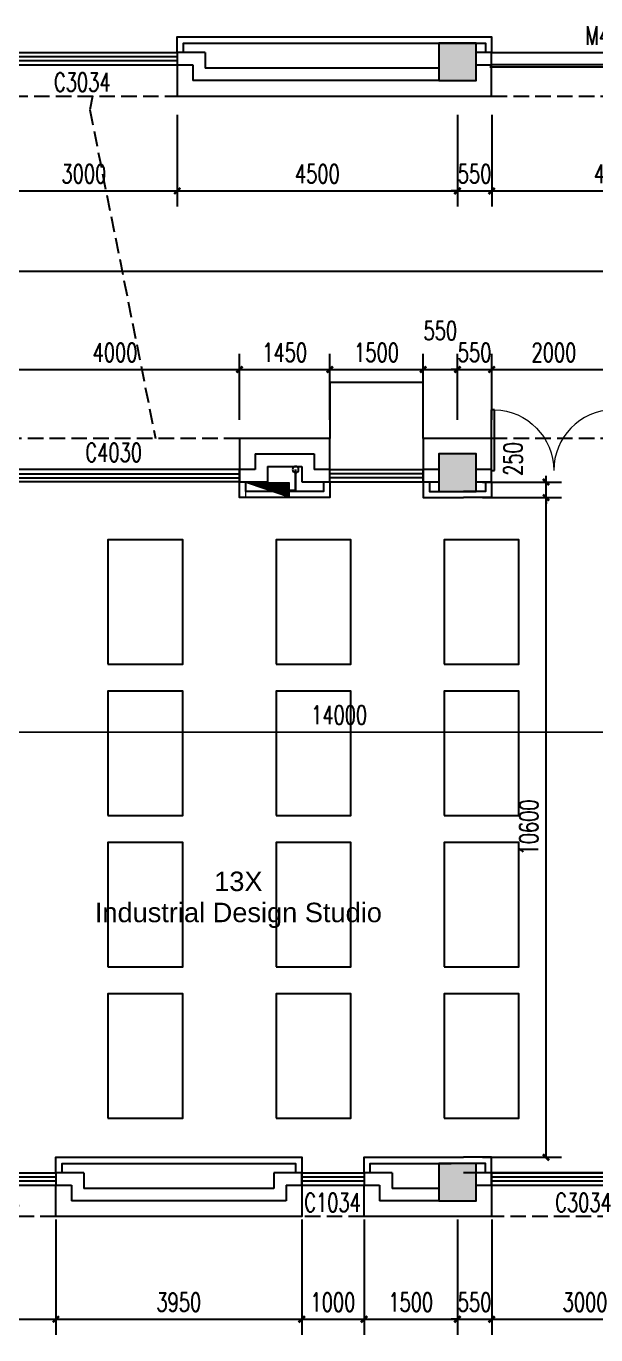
# Model space of a CAD drawing. Header units: inches. Extents: x -97096 to 280004, y -37912 to 97116.
# Drawn here: x 240494 to 249644, y -25445 to -4419 of the extents above; entities that cross this region are included whole.
import ezdxf
from ezdxf.enums import TextEntityAlignment as Align

# ---------------------------------------------------------------- set-up
doc = ezdxf.new("R2010")
doc.units = ezdxf.units.IN
doc.header["$LTSCALE"] = 1000
doc.header["$MEASUREMENT"] = 0
doc.linetypes.add('DASH', pattern=[0.35, 0.25, -0.1])
for name, color, linetype in [('A-DETL-NOTE', 1, 'Continuous'), ('an-furniture', 253, 'Continuous'), ('COLUMN', 2, 'Continuous'), ('DIM_SYMB', 3, 'Continuous'), ('PUB_DIM', 3, 'Continuous'), ('PUB_HATCH', 253, 'Continuous'), ('S-XP', 1, 'Continuous'), ('S-XP-LG', 32, 'Continuous'), ('SEE', 5, 'Continuous'), ('STAIR', 3, 'Continuous'), ('SURFACE', 6, 'Continuous'), ('SURFACE-INT', 62, 'Continuous'), ('WALL', 2, 'Continuous'), ('WINDOW', 4, 'Continuous'), ('WINDOW_TEXT', 7, 'Continuous')]:
    doc.layers.add(name, color=color, linetype=linetype)
doc.layers.add('S-XIAO', color=30, linetype='Continuous', lineweight=5)
doc.styles.add('510p-01$0$Arial_2', font='arial.ttf', dxfattribs={"height": 6.392964})
doc.styles.add('_TCH_DIM_T3', font='SIMPLEX', dxfattribs={"width": 0.705882, "bigfont": 'GBCBIG'})
doc.styles.add('_TCH_WINDOW', font='SIMPLEX', dxfattribs={"bigfont": 'GBCBIG'})
doc.dimstyles.new('_TCH_ARCH&&100', dxfattribs={"dimtxt": 297.5, "dimasz": 100, "dimexe": 250, "dimexo": 300, "dimgap": 126.25, "dimtad": 1, "dimdec": 0, "dimzin": 0, "dimdsep": 46, "dimtxsty": '_TCH_DIM_T3', "dimblk": 'ARCHTICK', "dimcen": 0.09, "dimclrt": 7, "dimazin": 2, "dimtfac": 1, "dimtdec": 0, "dimtix": 1, "dimtmove": 2, "dimatfit": 3, "dimfxl": 1, "dimtolj": 1, "dimtzin": 0, "dimarcsym": 0})

# ---------------------------------------------------------------- blocks, each defined once
blk = doc.blocks.new('xiao1')
at = {"layer": 'S-XIAO', "linetype": 'Continuous'}
h = blk.add_hatch(dxfattribs=at)
h.set_pattern_fill('ANSI31', color=256, scale=10, angle=50.7991, style=0)
h.set_pattern_definition([(303.65423114, (388979.3095, -60193.9407), (1.0404963449, 0.692724589), [])])
h.paths.add_polyline_path([(-347652, 932668), (-346952, 932668), (-346952, 932908)])
blk.add_lwpolyline([(-347652, 932668), (-346952, 932668), (-346952, 932908), (-347652, 932908)], close=True, dxfattribs=at)
at = {"layer": 'S-XP'}
for p, q in [((-346952, 932788), (-346852, 932788)), ((-346852, 932788), (-346852, 932458))]:
    blk.add_line(p, q, dxfattribs=at)
at = {"layer": 'S-XP', "linetype": 'Continuous', "ltscale": 2}
blk.add_line((-346852, 932458), (-346852, 932788), dxfattribs=at)
at = {"layer": 'S-XP-LG'}
blk.add_circle((-346852, 932458), 50, dxfattribs=at)
blk = doc.blocks.new('_ArchTick')
at = {"color": 0, "linetype": 'ByBlock', "const_width": 0.4}
blk.add_lwpolyline([(-0.5, -0.5), (0.5, 0.5)], dxfattribs=at)
blk = doc.blocks.new('*D727')
at = {"layer": 'Defpoints', "color": 0, "transparency": 16777216}
for p in [(249971, -9936), (247971, -11043), (249971, -11043)]:
    blk.add_point(p, dxfattribs=at)
at = {"layer": 'PUB_DIM', "color": 0, "lineweight": -2, "transparency": 16777216}
for p, q in [((247971, -10743), (247971, -9686)), ((249971, -10743), (249971, -9686)), ((247971, -9936), (249971, -9936))]:
    blk.add_line(p, q, dxfattribs=at)
at = {"layer": 'PUB_DIM', "color": 0, "lineweight": -2, "transparency": 16777216, "xscale": 100, "yscale": 100, "zscale": 100, "rotation": 180}
blk.add_blockref('_ArchTick', (247971, -9936), dxfattribs=at)
at = {"layer": 'PUB_DIM', "color": 0, "lineweight": -2, "transparency": 16777216, "xscale": 100, "yscale": 100, "zscale": 100}
blk.add_blockref('_ArchTick', (249971, -9936), dxfattribs=at)
at = {"layer": 'PUB_DIM', "color": 7, "transparency": 16777216, "insert": (248971, -9661), "char_height": 297.5, "attachment_point": 5, "style": '_TCH_DIM_T3'}
blk.add_mtext('\\A1;2000', dxfattribs=at)
blk = doc.blocks.new('*D728')
at = {"layer": 'Defpoints', "color": 0, "transparency": 16777216}
for p in [(247971, -9936), (247421, -11043), (247971, -11043)]:
    blk.add_point(p, dxfattribs=at)
at = {"layer": 'PUB_DIM', "color": 0, "lineweight": -2, "transparency": 16777216}
for p, q in [((247421, -10743), (247421, -9686)), ((247971, -10743), (247971, -9686)), ((247421, -9936), (247321, -9936)), ((247421, -9936), (247971, -9936)), ((247971, -9936), (248071, -9936))]:
    blk.add_line(p, q, dxfattribs=at)
at = {"layer": 'PUB_DIM', "color": 0, "lineweight": -2, "transparency": 16777216, "xscale": 100, "yscale": 100, "zscale": 100}
blk.add_blockref('_ArchTick', (247421, -9936), dxfattribs=at)
at = {"layer": 'PUB_DIM', "color": 0, "lineweight": -2, "transparency": 16777216, "xscale": 100, "yscale": 100, "zscale": 100, "rotation": 180}
blk.add_blockref('_ArchTick', (247971, -9936), dxfattribs=at)
at = {"layer": 'PUB_DIM', "color": 7, "transparency": 16777216, "insert": (247696, -9661), "char_height": 297.5, "attachment_point": 5, "style": '_TCH_DIM_T3'}
blk.add_mtext('\\A1;550', dxfattribs=at)
blk = doc.blocks.new('*D729')
at = {"layer": 'Defpoints', "color": 0, "transparency": 16777216}
for p in [(247421, -9936), (246871, -11043), (247421, -11043)]:
    blk.add_point(p, dxfattribs=at)
at = {"layer": 'PUB_DIM', "color": 0, "lineweight": -2, "transparency": 16777216}
for p, q in [((246871, -10743), (246871, -9686)), ((247421, -10743), (247421, -9686)), ((246871, -9936), (247421, -9936))]:
    blk.add_line(p, q, dxfattribs=at)
at = {"layer": 'PUB_DIM', "color": 0, "lineweight": -2, "transparency": 16777216, "xscale": 100, "yscale": 100, "zscale": 100, "rotation": 180}
blk.add_blockref('_ArchTick', (246871, -9936), dxfattribs=at)
at = {"layer": 'PUB_DIM', "color": 0, "lineweight": -2, "transparency": 16777216, "xscale": 100, "yscale": 100, "zscale": 100}
blk.add_blockref('_ArchTick', (247421, -9936), dxfattribs=at)
at = {"layer": 'PUB_DIM', "color": 7, "transparency": 16777216, "insert": (247146, -9311), "char_height": 297.5, "attachment_point": 5, "style": '_TCH_DIM_T3'}
blk.add_mtext('\\A1;550', dxfattribs=at)
blk = doc.blocks.new('*D730')
at = {"layer": 'Defpoints', "color": 0, "transparency": 16777216}
for p in [(246871, -9936), (245371, -11043), (246871, -11043)]:
    blk.add_point(p, dxfattribs=at)
at = {"layer": 'PUB_DIM', "color": 0, "lineweight": -2, "transparency": 16777216}
for p, q in [((245371, -10743), (245371, -9686)), ((246871, -10743), (246871, -9686)), ((245371, -9936), (246871, -9936))]:
    blk.add_line(p, q, dxfattribs=at)
at = {"layer": 'PUB_DIM', "color": 0, "lineweight": -2, "transparency": 16777216, "xscale": 100, "yscale": 100, "zscale": 100, "rotation": 180}
blk.add_blockref('_ArchTick', (245371, -9936), dxfattribs=at)
at = {"layer": 'PUB_DIM', "color": 0, "lineweight": -2, "transparency": 16777216, "xscale": 100, "yscale": 100, "zscale": 100}
blk.add_blockref('_ArchTick', (246871, -9936), dxfattribs=at)
at = {"layer": 'PUB_DIM', "color": 7, "transparency": 16777216, "insert": (246121, -9661), "char_height": 297.5, "attachment_point": 5, "style": '_TCH_DIM_T3'}
blk.add_mtext('\\A1;1500', dxfattribs=at)
blk = doc.blocks.new('*D731')
at = {"layer": 'Defpoints', "color": 0, "transparency": 16777216}
for p in [(245371, -9936), (243921, -11043), (245371, -11043)]:
    blk.add_point(p, dxfattribs=at)
at = {"layer": 'PUB_DIM', "color": 0, "lineweight": -2, "transparency": 16777216}
for p, q in [((243921, -10743), (243921, -9686)), ((245371, -10743), (245371, -9686)), ((243921, -9936), (245371, -9936))]:
    blk.add_line(p, q, dxfattribs=at)
at = {"layer": 'PUB_DIM', "color": 0, "lineweight": -2, "transparency": 16777216, "xscale": 100, "yscale": 100, "zscale": 100, "rotation": 180}
blk.add_blockref('_ArchTick', (243921, -9936), dxfattribs=at)
at = {"layer": 'PUB_DIM', "color": 0, "lineweight": -2, "transparency": 16777216, "xscale": 100, "yscale": 100, "zscale": 100}
blk.add_blockref('_ArchTick', (245371, -9936), dxfattribs=at)
at = {"layer": 'PUB_DIM', "color": 7, "transparency": 16777216, "insert": (244646, -9661), "char_height": 297.5, "attachment_point": 5, "style": '_TCH_DIM_T3'}
blk.add_mtext('\\A1;1450', dxfattribs=at)
blk = doc.blocks.new('*D732')
at = {"layer": 'Defpoints', "color": 0, "transparency": 16777216}
for p in [(243921, -9936), (239921, -11043), (243921, -11043)]:
    blk.add_point(p, dxfattribs=at)
at = {"layer": 'PUB_DIM', "color": 0, "lineweight": -2, "transparency": 16777216}
for p, q in [((239921, -10743), (239921, -9686)), ((243921, -10743), (243921, -9686)), ((239921, -9936), (243921, -9936))]:
    blk.add_line(p, q, dxfattribs=at)
at = {"layer": 'PUB_DIM', "color": 0, "lineweight": -2, "transparency": 16777216, "xscale": 100, "yscale": 100, "zscale": 100, "rotation": 180}
blk.add_blockref('_ArchTick', (239921, -9936), dxfattribs=at)
at = {"layer": 'PUB_DIM', "color": 0, "lineweight": -2, "transparency": 16777216, "xscale": 100, "yscale": 100, "zscale": 100}
blk.add_blockref('_ArchTick', (243921, -9936), dxfattribs=at)
at = {"layer": 'PUB_DIM', "color": 7, "transparency": 16777216, "insert": (241921, -9661), "char_height": 297.5, "attachment_point": 5, "style": '_TCH_DIM_T3'}
blk.add_mtext('\\A1;4000', dxfattribs=at)
blk = doc.blocks.new('*D753')
at = {"layer": 'Defpoints', "color": 0, "transparency": 16777216}
for p in [(247521, -11993), (248844, -11993), (247521, -22593)]:
    blk.add_point(p, dxfattribs=at)
at = {"layer": 'PUB_DIM', "color": 0, "lineweight": -2, "transparency": 16777216}
for p, q in [((247821, -11993), (249094, -11993)), ((248844, -22593), (248844, -11993)), ((247821, -22593), (249094, -22593))]:
    blk.add_line(p, q, dxfattribs=at)
at = {"layer": 'PUB_DIM', "color": 0, "lineweight": -2, "transparency": 16777216, "xscale": 100, "yscale": 100, "zscale": 100}
for p, rotation in [((248844, -11993), 90), ((248844, -22593), 270)]:
    blk.add_blockref('_ArchTick', p, dxfattribs=dict(at, rotation=rotation))
at = {"layer": 'PUB_DIM', "color": 7, "transparency": 16777216, "insert": (248569, -17293), "char_height": 297.5, "attachment_point": 5, "rotation": 90, "style": '_TCH_DIM_T3'}
blk.add_mtext('\\A1;10600', dxfattribs=at)
blk = doc.blocks.new('*D754')
at = {"layer": 'Defpoints', "color": 0, "transparency": 16777216}
for p in [(247521, -11743), (248844, -11743), (247521, -11993)]:
    blk.add_point(p, dxfattribs=at)
at = {"layer": 'PUB_DIM', "color": 0, "lineweight": -2, "transparency": 16777216}
for p, q in [((247821, -11743), (249094, -11743)), ((248844, -11743), (248844, -11643)), ((248844, -11993), (248844, -11743)), ((247821, -11993), (249094, -11993)), ((248844, -11993), (248844, -12093))]:
    blk.add_line(p, q, dxfattribs=at)
at = {"layer": 'PUB_DIM', "color": 0, "lineweight": -2, "transparency": 16777216, "xscale": 100, "yscale": 100, "zscale": 100}
for p, rotation in [((248844, -11743), 270), ((248844, -11993), 90)]:
    blk.add_blockref('_ArchTick', p, dxfattribs=dict(at, rotation=rotation))
at = {"layer": 'PUB_DIM', "color": 7, "transparency": 16777216, "insert": (248314, -11373), "char_height": 297.5, "attachment_point": 5, "rotation": 90, "style": '_TCH_DIM_T3'}
blk.add_mtext('\\A1;250', dxfattribs=at)
blk = doc.blocks.new('*D757')
at = {"layer": 'Defpoints', "color": 0, "transparency": 16777216}
for p in [(252521, -15764), (238521, -16537), (252521, -16545)]:
    blk.add_point(p, dxfattribs=at)
at = {"layer": 'PUB_DIM', "color": 0, "lineweight": -2, "transparency": 16777216}
for p, q in [((238521, -16237), (238521, -15507)), ((252521, -16245), (252521, -15514)), ((238521, -15757), (252521, -15764))]:
    blk.add_line(p, q, dxfattribs=at)
at = {"layer": 'PUB_DIM', "color": 0, "lineweight": -2, "transparency": 16777216, "xscale": 100, "yscale": 100, "zscale": 100}
for p, rotation in [((238521, -15757), 179.96907580193), ((252521, -15764), 359.96907580193)]:
    blk.add_blockref('_ArchTick', p, dxfattribs=dict(at, rotation=rotation))
at = {"layer": 'PUB_DIM', "color": 7, "transparency": 16777216, "insert": (245521, -15486), "char_height": 297.5, "attachment_point": 5, "rotation": 359.9691, "style": '_TCH_DIM_T3'}
blk.add_mtext('\\A1;14000', dxfattribs=at)
blk = doc.blocks.new('*D789')
at = {"layer": 'Defpoints', "color": 0, "transparency": 16777216}
for p in [(239921, -5543), (242921, -5543), (242921, -7066)]:
    blk.add_point(p, dxfattribs=at)
at = {"layer": 'PUB_DIM', "color": 0, "lineweight": -2, "transparency": 16777216}
for p, q in [((239921, -5843), (239921, -7316)), ((242921, -5843), (242921, -7316)), ((239921, -7066), (242921, -7066))]:
    blk.add_line(p, q, dxfattribs=at)
at = {"layer": 'PUB_DIM', "color": 0, "lineweight": -2, "transparency": 16777216, "xscale": 100, "yscale": 100, "zscale": 100, "rotation": 180}
blk.add_blockref('_ArchTick', (239921, -7066), dxfattribs=at)
at = {"layer": 'PUB_DIM', "color": 0, "lineweight": -2, "transparency": 16777216, "xscale": 100, "yscale": 100, "zscale": 100}
blk.add_blockref('_ArchTick', (242921, -7066), dxfattribs=at)
at = {"layer": 'PUB_DIM', "color": 7, "transparency": 16777216, "insert": (241421, -6791), "char_height": 297.5, "attachment_point": 5, "style": '_TCH_DIM_T3'}
blk.add_mtext('\\A1;3000', dxfattribs=at)
blk = doc.blocks.new('*D790')
at = {"layer": 'Defpoints', "color": 0, "transparency": 16777216}
for p in [(242921, -5543), (247421, -5543), (247421, -7066)]:
    blk.add_point(p, dxfattribs=at)
at = {"layer": 'PUB_DIM', "color": 0, "lineweight": -2, "transparency": 16777216}
for p, q in [((242921, -5843), (242921, -7316)), ((247421, -5843), (247421, -7316)), ((242921, -7066), (247421, -7066))]:
    blk.add_line(p, q, dxfattribs=at)
at = {"layer": 'PUB_DIM', "color": 0, "lineweight": -2, "transparency": 16777216, "xscale": 100, "yscale": 100, "zscale": 100, "rotation": 180}
blk.add_blockref('_ArchTick', (242921, -7066), dxfattribs=at)
at = {"layer": 'PUB_DIM', "color": 0, "lineweight": -2, "transparency": 16777216, "xscale": 100, "yscale": 100, "zscale": 100}
blk.add_blockref('_ArchTick', (247421, -7066), dxfattribs=at)
at = {"layer": 'PUB_DIM', "color": 7, "transparency": 16777216, "insert": (245171, -6791), "char_height": 297.5, "attachment_point": 5, "style": '_TCH_DIM_T3'}
blk.add_mtext('\\A1;4500', dxfattribs=at)
blk = doc.blocks.new('*D791')
at = {"layer": 'Defpoints', "color": 0, "transparency": 16777216}
for p in [(247421, -5543), (247971, -5543), (247971, -7066)]:
    blk.add_point(p, dxfattribs=at)
at = {"layer": 'PUB_DIM', "color": 0, "lineweight": -2, "transparency": 16777216}
for p, q in [((247421, -5843), (247421, -7316)), ((247971, -5843), (247971, -7316)), ((247421, -7066), (247321, -7066)), ((247421, -7066), (247971, -7066)), ((247971, -7066), (248071, -7066))]:
    blk.add_line(p, q, dxfattribs=at)
at = {"layer": 'PUB_DIM', "color": 0, "lineweight": -2, "transparency": 16777216, "xscale": 100, "yscale": 100, "zscale": 100}
blk.add_blockref('_ArchTick', (247421, -7066), dxfattribs=at)
at = {"layer": 'PUB_DIM', "color": 0, "lineweight": -2, "transparency": 16777216, "xscale": 100, "yscale": 100, "zscale": 100, "rotation": 180}
blk.add_blockref('_ArchTick', (247971, -7066), dxfattribs=at)
at = {"layer": 'PUB_DIM', "color": 7, "transparency": 16777216, "insert": (247696, -6791), "char_height": 297.5, "attachment_point": 5, "style": '_TCH_DIM_T3'}
blk.add_mtext('\\A1;550', dxfattribs=at)
blk = doc.blocks.new('*D792')
at = {"layer": 'Defpoints', "color": 0, "transparency": 16777216}
for p in [(247971, -5543), (251971, -5543), (251971, -7066)]:
    blk.add_point(p, dxfattribs=at)
at = {"layer": 'PUB_DIM', "color": 0, "lineweight": -2, "transparency": 16777216}
for p, q in [((247971, -5843), (247971, -7316)), ((251971, -5843), (251971, -7316)), ((247971, -7066), (251971, -7066))]:
    blk.add_line(p, q, dxfattribs=at)
at = {"layer": 'PUB_DIM', "color": 0, "lineweight": -2, "transparency": 16777216, "xscale": 100, "yscale": 100, "zscale": 100, "rotation": 180}
blk.add_blockref('_ArchTick', (247971, -7066), dxfattribs=at)
at = {"layer": 'PUB_DIM', "color": 0, "lineweight": -2, "transparency": 16777216, "xscale": 100, "yscale": 100, "zscale": 100}
blk.add_blockref('_ArchTick', (251971, -7066), dxfattribs=at)
at = {"layer": 'PUB_DIM', "color": 7, "transparency": 16777216, "insert": (249971, -6791), "char_height": 297.5, "attachment_point": 5, "style": '_TCH_DIM_T3'}
blk.add_mtext('\\A1;4000', dxfattribs=at)
blk = doc.blocks.new('*D811')
at = {"layer": 'Defpoints', "color": 0, "transparency": 16777216}
for p in [(247971, -23293), (250971, -23293), (250971, -25195)]:
    blk.add_point(p, dxfattribs=at)
at = {"layer": 'PUB_DIM', "color": 0, "lineweight": -2, "transparency": 16777216}
for p, q in [((247971, -23593), (247971, -25445)), ((250971, -23593), (250971, -25445)), ((247971, -25195), (250971, -25195))]:
    blk.add_line(p, q, dxfattribs=at)
at = {"layer": 'PUB_DIM', "color": 0, "lineweight": -2, "transparency": 16777216, "xscale": 100, "yscale": 100, "zscale": 100, "rotation": 180}
blk.add_blockref('_ArchTick', (247971, -25195), dxfattribs=at)
at = {"layer": 'PUB_DIM', "color": 0, "lineweight": -2, "transparency": 16777216, "xscale": 100, "yscale": 100, "zscale": 100}
blk.add_blockref('_ArchTick', (250971, -25195), dxfattribs=at)
at = {"layer": 'PUB_DIM', "color": 7, "transparency": 16777216, "insert": (249471, -24920), "char_height": 297.5, "attachment_point": 5, "style": '_TCH_DIM_T3'}
blk.add_mtext('\\A1;3000', dxfattribs=at)
blk = doc.blocks.new('*D812')
at = {"layer": 'Defpoints', "color": 0, "transparency": 16777216}
for p in [(247421, -23293), (247971, -23293), (247971, -25195)]:
    blk.add_point(p, dxfattribs=at)
at = {"layer": 'PUB_DIM', "color": 0, "lineweight": -2, "transparency": 16777216}
for p, q in [((247421, -23593), (247421, -25445)), ((247971, -23593), (247971, -25445)), ((247421, -25195), (247321, -25195)), ((247421, -25195), (247971, -25195)), ((247971, -25195), (248071, -25195))]:
    blk.add_line(p, q, dxfattribs=at)
at = {"layer": 'PUB_DIM', "color": 0, "lineweight": -2, "transparency": 16777216, "xscale": 100, "yscale": 100, "zscale": 100}
blk.add_blockref('_ArchTick', (247421, -25195), dxfattribs=at)
at = {"layer": 'PUB_DIM', "color": 0, "lineweight": -2, "transparency": 16777216, "xscale": 100, "yscale": 100, "zscale": 100, "rotation": 180}
blk.add_blockref('_ArchTick', (247971, -25195), dxfattribs=at)
at = {"layer": 'PUB_DIM', "color": 7, "transparency": 16777216, "insert": (247696, -24920), "char_height": 297.5, "attachment_point": 5, "style": '_TCH_DIM_T3'}
blk.add_mtext('\\A1;550', dxfattribs=at)
blk = doc.blocks.new('*D813')
at = {"layer": 'Defpoints', "color": 0, "transparency": 16777216}
for p in [(245921, -23293), (247421, -23293), (247421, -25195)]:
    blk.add_point(p, dxfattribs=at)
at = {"layer": 'PUB_DIM', "color": 0, "lineweight": -2, "transparency": 16777216}
for p, q in [((245921, -23593), (245921, -25445)), ((247421, -23593), (247421, -25445)), ((245921, -25195), (247421, -25195))]:
    blk.add_line(p, q, dxfattribs=at)
at = {"layer": 'PUB_DIM', "color": 0, "lineweight": -2, "transparency": 16777216, "xscale": 100, "yscale": 100, "zscale": 100, "rotation": 180}
blk.add_blockref('_ArchTick', (245921, -25195), dxfattribs=at)
at = {"layer": 'PUB_DIM', "color": 0, "lineweight": -2, "transparency": 16777216, "xscale": 100, "yscale": 100, "zscale": 100}
blk.add_blockref('_ArchTick', (247421, -25195), dxfattribs=at)
at = {"layer": 'PUB_DIM', "color": 7, "transparency": 16777216, "insert": (246671, -24920), "char_height": 297.5, "attachment_point": 5, "style": '_TCH_DIM_T3'}
blk.add_mtext('\\A1;1500', dxfattribs=at)
blk = doc.blocks.new('*D814')
at = {"layer": 'Defpoints', "color": 0, "transparency": 16777216}
for p in [(244921, -23293), (245921, -23293), (245921, -25195)]:
    blk.add_point(p, dxfattribs=at)
at = {"layer": 'PUB_DIM', "color": 0, "lineweight": -2, "transparency": 16777216}
for p, q in [((244921, -23593), (244921, -25445)), ((245921, -23593), (245921, -25445)), ((244921, -25195), (245921, -25195))]:
    blk.add_line(p, q, dxfattribs=at)
at = {"layer": 'PUB_DIM', "color": 0, "lineweight": -2, "transparency": 16777216, "xscale": 100, "yscale": 100, "zscale": 100, "rotation": 180}
blk.add_blockref('_ArchTick', (244921, -25195), dxfattribs=at)
at = {"layer": 'PUB_DIM', "color": 0, "lineweight": -2, "transparency": 16777216, "xscale": 100, "yscale": 100, "zscale": 100}
blk.add_blockref('_ArchTick', (245921, -25195), dxfattribs=at)
at = {"layer": 'PUB_DIM', "color": 7, "transparency": 16777216, "insert": (245421, -24920), "char_height": 297.5, "attachment_point": 5, "style": '_TCH_DIM_T3'}
blk.add_mtext('\\A1;1000', dxfattribs=at)
blk = doc.blocks.new('*D815')
at = {"layer": 'Defpoints', "color": 0, "transparency": 16777216}
for p in [(240971, -23293), (244921, -23293), (244921, -25195)]:
    blk.add_point(p, dxfattribs=at)
at = {"layer": 'PUB_DIM', "color": 0, "lineweight": -2, "transparency": 16777216}
for p, q in [((240971, -23593), (240971, -25445)), ((244921, -23593), (244921, -25445)), ((240971, -25195), (244921, -25195))]:
    blk.add_line(p, q, dxfattribs=at)
at = {"layer": 'PUB_DIM', "color": 0, "lineweight": -2, "transparency": 16777216, "xscale": 100, "yscale": 100, "zscale": 100, "rotation": 180}
blk.add_blockref('_ArchTick', (240971, -25195), dxfattribs=at)
at = {"layer": 'PUB_DIM', "color": 0, "lineweight": -2, "transparency": 16777216, "xscale": 100, "yscale": 100, "zscale": 100}
blk.add_blockref('_ArchTick', (244921, -25195), dxfattribs=at)
at = {"layer": 'PUB_DIM', "color": 7, "transparency": 16777216, "insert": (242946, -24920), "char_height": 297.5, "attachment_point": 5, "style": '_TCH_DIM_T3'}
blk.add_mtext('\\A1;3950', dxfattribs=at)
blk = doc.blocks.new('*D816')
at = {"layer": 'Defpoints', "color": 0, "transparency": 16777216}
for p in [(238971, -23293), (240971, -23293), (240971, -25195)]:
    blk.add_point(p, dxfattribs=at)
at = {"layer": 'PUB_DIM', "color": 0, "lineweight": -2, "transparency": 16777216}
for p, q in [((238971, -23593), (238971, -25445)), ((240971, -23593), (240971, -25445)), ((238971, -25195), (240971, -25195))]:
    blk.add_line(p, q, dxfattribs=at)
at = {"layer": 'PUB_DIM', "color": 0, "lineweight": -2, "transparency": 16777216, "xscale": 100, "yscale": 100, "zscale": 100, "rotation": 180}
blk.add_blockref('_ArchTick', (238971, -25195), dxfattribs=at)
at = {"layer": 'PUB_DIM', "color": 0, "lineweight": -2, "transparency": 16777216, "xscale": 100, "yscale": 100, "zscale": 100}
blk.add_blockref('_ArchTick', (240971, -25195), dxfattribs=at)
at = {"layer": 'PUB_DIM', "color": 7, "transparency": 16777216, "insert": (239971, -24920), "char_height": 297.5, "attachment_point": 5, "style": '_TCH_DIM_T3'}
blk.add_mtext('\\A1;2000', dxfattribs=at)
blk = doc.blocks.new('_FZH')
blk.add_lwpolyline([(-0.5, -0.5), (0.5, -0.5), (0.5, 0.5), (-0.5, 0.5)], close=True)
at = {"layer": 'PUB_HATCH'}
blk.add_solid([(-0.5, -0.5), (0.5, -0.5), (-0.5, 0.5), (0.5, 0.5)], dxfattribs=at)
blk = doc.blocks.new('$TCHSYS$WIN2D')
for p, q in [((-0.5, 0.5), (0.5, 0.5)), ((-0.5, 0.5), (-0.5, -0.5)), ((0.5, 0.5), (0.5, -0.5)), ((0.5, 0.1667), (-0.5, 0.1667)), ((0.5, -0.1667), (-0.5, -0.1667)), ((-0.5, -0.5), (0.5, -0.5))]:
    blk.add_line(p, q)
blk = doc.blocks.new('$DorLib2D$00000136')
at = {"color": 0, "linetype": 'DASH'}
blk.add_line((0.5075, 0.6667), (-0.5075, 0.6667), dxfattribs=at)
at = {"color": 0, "linetype": 'Continuous'}
blk.add_line((-0.5, -0.5), (0.5, -0.5), dxfattribs=at)
blk = doc.blocks.new('$DorLib2D$00000001')
for p, q in [((0.45, 0.975), (0.5, 0.975)), ((0.45, 0), (0.45, 0.975)), ((0.5, 0), (0.5, 0.975)), ((0.5, 0), (0.45, 0))]:
    blk.add_line(p, q)
at = {"lineweight": 13}
blk.add_arc((0.475, 0), 0.975, 91.4693, 180, dxfattribs=at)
blk = doc.blocks.new('A$C27AB4F43')
at = {"layer": 'WINDOW', "yscale": 1000, "zscale": 1000}
for p, xscale in [((1450, 975), -1000), ((2450, 975), 1000)]:
    blk.add_blockref('$DorLib2D$00000001', p, dxfattribs=dict(at, xscale=xscale))
blk = doc.blocks.new('510p-01$0$material tag')

msp = doc.modelspace()

# ---------------------------------------------------------------- linework, layer by layer
at = {"layer": 'an-furniture'}
msp.add_line((256720.7, -22842.9), (247520.7, -22842.9), dxfattribs=at)
for points in [[(241808.2, -14669.8), (243008.2, -14669.8), (243008.2, -12669.8), (241808.2, -12669.8)], [(244508.2, -14669.8), (245708.2, -14669.8), (245708.2, -12669.8), (244508.2, -12669.8)], [(247208.2, -14669.8), (248408.2, -14669.8), (248408.2, -12669.8), (247208.2, -12669.8)], [(241808.2, -17101.8), (243008.2, -17101.8), (243008.2, -15101.8), (241808.2, -15101.8)], [(244508.2, -17101.8), (245708.2, -17101.8), (245708.2, -15101.8), (244508.2, -15101.8)], [(247208.2, -17101.8), (248408.2, -17101.8), (248408.2, -15101.8), (247208.2, -15101.8)], [(241808.2, -19533.8), (243008.2, -19533.8), (243008.2, -17533.8), (241808.2, -17533.8)], [(244508.2, -19533.8), (245708.2, -19533.8), (245708.2, -17533.8), (244508.2, -17533.8)], [(247208.2, -19533.8), (248408.2, -19533.8), (248408.2, -17533.8), (247208.2, -17533.8)], [(241808.2, -21965.8), (243008.2, -21965.8), (243008.2, -19965.8), (241808.2, -19965.8)], [(244508.2, -21965.8), (245708.2, -21965.8), (245708.2, -19965.8), (244508.2, -19965.8)], [(247208.2, -21965.8), (248408.2, -21965.8), (248408.2, -19965.8), (247208.2, -19965.8)]]:
    msp.add_lwpolyline(points, close=True, dxfattribs=at)
at = {"layer": 'DIM_SYMB'}
msp.add_line((232670.8, -8353), (271420.7, -8353), dxfattribs=at)
at = {"layer": 'SEE', "linetype": 'DASH'}
for p, q in [((239920.7, -5542.9), (242920.7, -5542.9)), ((247970.7, -5542.9), (251970.7, -5542.9)), ((243920.7, -11042.9), (239920.7, -11042.9)), ((249970.8, -11042.9), (247970.8, -11042.9)), ((240970.7, -23542.9), (238970.7, -23542.9)), ((245920.7, -23542.9), (244920.7, -23542.9)), ((250970.7, -23542.9), (247970.7, -23542.9))]:
    msp.add_line(p, q, dxfattribs=at)
at = {"layer": 'SEE'}
msp.add_lwpolyline([(246870.7, -11042.9), (246870.7, -10142.9), (245370.7, -10142.9), (245370.7, -11042.9)], dxfattribs=at)
at = {"layer": 'STAIR', "linetype": 'DASH'}
msp.add_lwpolyline([(241559.4, -5542.9), (241515.8, -5760.9), (242571.9, -11042.9)], dxfattribs=at)
at = {"layer": 'SURFACE'}
for points in [[(242920.7, -5042.9), (242920.7, -5542.9), (247970.7, -5542.9), (247970.7, -5042.9)], [(245370.7, -11542.9), (245370.7, -11042.9), (243920.7, -11042.9), (243920.7, -11542.9)], [(247970.8, -11542.9), (247970.8, -11042.9), (246870.7, -11042.9), (246870.7, -11542.9)], [(244920.7, -23042.9), (244920.7, -23542.9), (240970.7, -23542.9), (240970.7, -23042.9)], [(247970.7, -23042.9), (247970.7, -23542.9), (245920.7, -23542.9), (245920.7, -23042.9)]]:
    msp.add_lwpolyline(points, dxfattribs=at)
at = {"layer": 'SURFACE-INT'}
for points in [[(242920.8, -4842.9), (242920.8, -4592.9), (247970.7, -4592.9), (247970.7, -4842.9)], [(243020.8, -4842.9), (243020.8, -4692.9), (247870.7, -4692.9), (247870.7, -4842.9)], [(245370.7, -11742.9), (245370.7, -11992.9), (243920.7, -11992.9), (243920.7, -11742.9)], [(245270.7, -11742.9), (245270.7, -11892.9), (244020.7, -11892.9), (244020.7, -11742.9)], [(246870.7, -11742.9), (246870.7, -11992.9), (247520.7, -11992.9)], [(246970.7, -11742.9), (246970.7, -11892.9), (247320.7, -11892.9)], [(247970.7, -11742.9), (247970.7, -11992.9), (247520.7, -11992.9)], [(247870.7, -11742.9), (247870.7, -11892.9), (247520.8, -11892.9)], [(240970.7, -22842.9), (240970.7, -22592.9), (244920.7, -22592.9), (244920.7, -22842.9)], [(241070.7, -22842.9), (241070.7, -22692.9), (244820.7, -22692.9), (244820.7, -22842.9)], [(245920.7, -22842.9), (245920.7, -22592.9), (247520.7, -22592.9)], [(246020.7, -22842.9), (246020.7, -22692.9), (247320.7, -22692.9)], [(247970.7, -22842.9), (247970.7, -22592.9), (247520.7, -22592.9)], [(247870.7, -22842.9), (247870.7, -22692.9), (247520.7, -22692.9)]]:
    msp.add_lwpolyline(points, dxfattribs=at)
at = {"layer": 'WALL'}
for p, q in [((243370.8, -4842.9), (242920.7, -4842.9)), ((242920.7, -4842.9), (242920.7, -5042.9)), ((242920.7, -5042.9), (243170.8, -5042.9)), ((243170.8, -5042.9), (243170.8, -5292.9)), ((243370.8, -4842.9), (243370.8, -5092.9)), ((247970.7, -4842.9), (247720.7, -4842.9)), ((247720.7, -5042.9), (247970.7, -5042.9)), ((247970.7, -5042.9), (247970.7, -4842.9)), ((247120.7, -5092.9), (243370.8, -5092.9)), ((247120.7, -5292.9), (243170.8, -5292.9)), ((244170.8, -11292.9), (244170.8, -11542.9)), ((244170.8, -11292.9), (245120.8, -11292.9)), ((245120.8, -11292.9), (245120.8, -11542.9)), ((244170.8, -11542.9), (243920.7, -11542.9)), ((243920.7, -11542.9), (243920.7, -11742.9)), ((244370.8, -11492.9), (244370.8, -11742.9)), ((244370.8, -11492.9), (244920.8, -11492.9)), ((244920.8, -11492.9), (244920.8, -11742.9)), ((245370.7, -11542.9), (245120.8, -11542.9)), ((245370.7, -11742.9), (245370.7, -11542.9)), ((247120.7, -11542.9), (246870.7, -11542.9)), ((246870.7, -11542.9), (246870.7, -11742.9)), ((247970.8, -11542.9), (247720.7, -11542.9)), ((247970.8, -11742.9), (247970.8, -11542.9)), ((243920.7, -11742.9), (244370.8, -11742.9)), ((244920.8, -11742.9), (245370.7, -11742.9)), ((246870.7, -11742.9), (247120.7, -11742.9)), ((247720.7, -11742.9), (247970.8, -11742.9)), ((241420.8, -22842.9), (240970.7, -22842.9)), ((240970.7, -22842.9), (240970.7, -23042.9)), ((241420.8, -22842.9), (241420.8, -23092.9)), ((244470.8, -22842.9), (244470.8, -23092.9)), ((244920.7, -22842.9), (244470.8, -22842.9)), ((244920.7, -23042.9), (244920.7, -22842.9)), ((246370.8, -22842.9), (245920.7, -22842.9)), ((245920.7, -22842.9), (245920.7, -23042.9)), ((246370.8, -22842.9), (246370.8, -23092.9)), ((247970.7, -22842.9), (247720.7, -22842.9)), ((247970.7, -23042.9), (247970.7, -22842.9)), ((240970.7, -23042.9), (241220.8, -23042.9)), ((241220.8, -23042.9), (241220.8, -23292.9)), ((244470.8, -23092.9), (241420.8, -23092.9)), ((244670.8, -23042.9), (244670.8, -23292.9)), ((244670.8, -23042.9), (244920.7, -23042.9)), ((245920.7, -23042.9), (246170.8, -23042.9)), ((246170.8, -23042.9), (246170.8, -23292.9)), ((247120.7, -23092.9), (246370.8, -23092.9)), ((247720.7, -23042.9), (247970.7, -23042.9)), ((244670.8, -23292.9), (241220.8, -23292.9)), ((247120.7, -23292.9), (246170.8, -23292.9))]:
    msp.add_line(p, q, dxfattribs=at)
at = {"layer": 'WINDOW'}
for p, q in [((251970.7, -5042.9), (247970.7, -5042.9)), ((245370.7, -11542.9), (246870.7, -11542.9)), ((245370.7, -11742.9), (245370.7, -11542.9)), ((246870.7, -11742.9), (246870.7, -11542.9)), ((246870.7, -11609.6), (245370.7, -11609.6)), ((246870.7, -11676.2), (245370.7, -11676.2)), ((245370.7, -11742.9), (246870.7, -11742.9))]:
    msp.add_line(p, q, dxfattribs=at)

# ---------------------------------------------------------------- block references
at = {"xscale": -1, "rotation": 180}
msp.add_blockref('xiao1', (591672.8, 920915.4), dxfattribs=at)
at = {"layer": 'A-DETL-NOTE'}
ref = msp.add_blockref('510p-01$0$material tag', (63522.7, -93991.2), dxfattribs=dict(at, xscale=3.125, yscale=3.125, zscale=3.125))
ref.add_attrib('ROOM_TAG', '13X', dxfattribs={"layer": '0', "height": 312.5, "style": '510p-01$0$Arial_2'}).set_placement((243902.4, -18159), align=Align.MIDDLE_CENTER)
ref.add_attrib('NAME_ENG', 'Industrial Design Studio', dxfattribs={"layer": '0', "height": 312.5, "style": '510p-01$0$Arial_2'}).set_placement((243902.4, -18659), align=Align.MIDDLE_CENTER)
at = {"layer": 'COLUMN', "xscale": 600, "yscale": 600, "zscale": 600}
for p in [(247420.7, -4992.9), (247420.7, -11592.9), (247420.7, -22992.9)]:
    msp.add_blockref('_FZH', p, dxfattribs=at)
at = {"layer": 'SURFACE-INT'}
msp.add_blockref('A$C27AB4F43', (247018.1, -12531.9), dxfattribs=at)
at = {"layer": 'WINDOW'}
ref = msp.add_blockref('$DorLib2D$00000136', (249970.7, -4942.9), dxfattribs=dict(at, xscale=-4000, yscale=200, zscale=-4000, rotation=180))
ref.add_attrib('A', 'M4034', (249475.7, -4716.6), dxfattribs={"layer": 'WINDOW_TEXT', "height": 297.5, "style": '_TCH_WINDOW', "width": 0.705882})
ref = msp.add_blockref('$TCHSYS$WIN2D', (241420.7, -4942.9), dxfattribs=dict(at, xscale=-3000, yscale=-200, zscale=-3000, rotation=180))
ref.add_attrib('A', 'C3034', (240940.7, -5466.6), dxfattribs={"layer": 'WINDOW_TEXT', "height": 297.5, "style": '_TCH_WINDOW', "width": 0.705882})
ref = msp.add_blockref('$TCHSYS$WIN2D', (241920.7, -11642.9), dxfattribs=dict(at, xscale=-4000, yscale=-200, zscale=-4000))
ref.add_attrib('A', 'C4030', (241445.7, -11416.6), dxfattribs={"layer": 'WINDOW_TEXT', "height": 297.5, "style": '_TCH_WINDOW', "width": 0.705882})
ref = msp.add_blockref('$TCHSYS$WIN2D', (239970.7, -22942.9), dxfattribs=dict(at, xscale=-2000, yscale=-200, zscale=-2000, rotation=180))
ref.add_attrib('A', 'C2034', (239490.7, -23466.6), dxfattribs={"layer": 'WINDOW_TEXT', "height": 297.5, "style": '_TCH_WINDOW', "width": 0.705882})
ref = msp.add_blockref('$TCHSYS$WIN2D', (245420.7, -22942.9), dxfattribs=dict(at, xscale=-1000, yscale=-200, zscale=-1000, rotation=180))
ref.add_attrib('A', 'C1034', (244960.7, -23466.6), dxfattribs={"layer": 'WINDOW_TEXT', "height": 297.5, "style": '_TCH_WINDOW', "width": 0.705882})
ref = msp.add_blockref('$TCHSYS$WIN2D', (249470.7, -22942.9), dxfattribs=dict(at, xscale=-3000, yscale=-200, zscale=-3000, rotation=180))
ref.add_attrib('A', 'C3034', (248990.7, -23466.6), dxfattribs={"layer": 'WINDOW_TEXT', "height": 297.5, "style": '_TCH_WINDOW', "width": 0.705882})

# ---------------------------------------------------------------- dimensions: what is measured, and where the dimension line sits
at = {"layer": 'PUB_DIM'}
for p1, p2, distance, picture, middle in [((239920.7, -5542.9), (242920.7, -5542.9), -1523.6, '*D789', (241420.7, -6791.5)), ((242920.7, -5542.9), (247420.7, -5542.9), -1523.6, '*D790', (245170.7, -6791.5)), ((247420.7, -5542.9), (247970.7, -5542.9), -1523.6, '*D791', (247695.7, -6791.5)), ((247970.7, -5542.9), (251970.7, -5542.9), -1523.6, '*D792', (249970.7, -6791.5)), ((239920.7, -11042.9), (243920.7, -11042.9), 1107.2, '*D732', (241920.7, -9660.7)), ((243920.7, -11042.9), (245370.7, -11042.9), 1107.2, '*D731', (244645.7, -9660.7)), ((245370.7, -11042.9), (246870.8, -11042.9), 1107.2, '*D730', (246120.8, -9660.7)), ((247420.7, -11042.9), (247970.7, -11042.9), 1107.2, '*D728', (247695.7, -9660.7)), ((247970.7, -11042.9), (249970.8, -11042.9), 1107.2, '*D727', (248970.8, -9660.7)), ((247520.7, -22592.9), (247520.7, -11992.9), -1322.8, '*D753', (248568.5, -17292.9)), ((238520.7, -16537.5), (252520.7, -16545), 780.7, '*D757', (245521.3, -15485.5)), ((238970.7, -23292.9), (240970.8, -23292.9), -1902.4, '*D816', (239970.8, -24920.3)), ((240970.8, -23292.9), (244920.7, -23292.9), -1902.4, '*D815', (242945.8, -24920.3)), ((244920.7, -23292.9), (245920.7, -23292.9), -1902.4, '*D814', (245420.7, -24920.3)), ((245920.7, -23292.9), (247420.7, -23292.9), -1902.4, '*D813', (246670.7, -24920.3)), ((247420.7, -23292.9), (247970.7, -23292.9), -1902.4, '*D812', (247695.7, -24920.3)), ((247970.7, -23292.9), (250970.7, -23292.9), -1902.4, '*D811', (249470.7, -24920.3))]:
    dim = msp.add_aligned_dim(p1=p1, p2=p2, distance=distance, dimstyle='_TCH_ARCH&&100', dxfattribs=at)
    dim.commit()
    dim.dimension.update_dxf_attribs({"geometry": picture, "text_midpoint": middle})
for base, p1, p2, angle, picture, middle in [((247420.7, -9935.7), (246870.8, -11042.9), (247420.7, -11042.9), 0, '*D729', (247145.8, -9310.7)), ((248843.5, -11742.9), (247520.7, -11992.9), (247520.7, -11742.9), 90, '*D754', (248313.5, -11372.9))]:
    dim = msp.add_linear_dim(base=base, p1=p1, p2=p2, angle=angle, dimstyle='_TCH_ARCH&&100', dxfattribs=at)
    dim.commit()
    dim.dimension.update_dxf_attribs({"geometry": picture, "text_midpoint": middle, "dimtype": 161})

doc.saveas('drawing.dxf')
